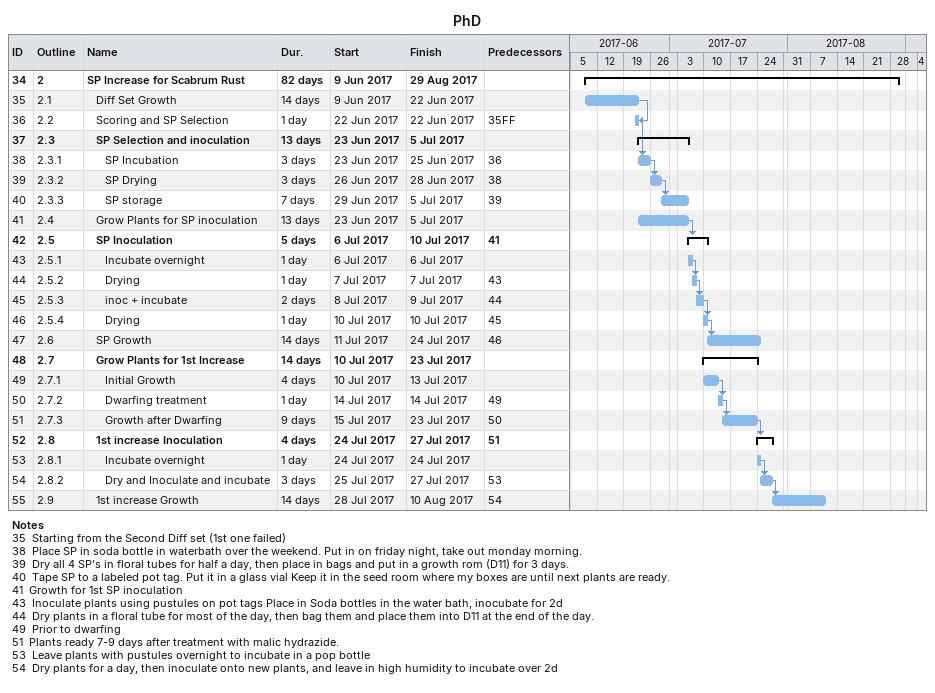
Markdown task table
PhD

| ID | WBS | Task | Duration | Start | Finish | Predecessors |
|---|---|---|---|---|---|---|
| 34 | 2 | **SP Increase for Scabrum Rust** | 82d | 2017-06-09 | 2017-08-29 |  |
| 35 | 2.1 | Diff Set Growth | 14d | 2017-06-09 | 2017-06-22 |  |
| 36 | 2.2 | Scoring and SP Selection | 1d | 2017-06-22 | 2017-06-22 | 35FF |
| 37 | 2.3 | **SP Selection and inoculation** | 13d | 2017-06-23 | 2017-07-05 |  |
| 38 | 2.3.1 | SP Incubation | 3d | 2017-06-23 | 2017-06-25 | 36 |
| 39 | 2.3.2 | SP Drying | 3d | 2017-06-26 | 2017-06-28 | 38 |
| 40 | 2.3.3 | SP storage | 7d | 2017-06-29 | 2017-07-05 | 39 |
| 41 | 2.4 | Grow Plants for SP inoculation | 13d | 2017-06-23 | 2017-07-05 |  |
| 42 | 2.5 | **SP Inoculation** | 5d | 2017-07-06 | 2017-07-10 | 41 |
| 43 | 2.5.1 | Incubate overnight | 1d | 2017-07-06 | 2017-07-06 |  |
| 44 | 2.5.2 | Drying | 1d | 2017-07-07 | 2017-07-07 | 43 |
| 45 | 2.5.3 | inoc + incubate | 2d | 2017-07-08 | 2017-07-09 | 44 |
| 46 | 2.5.4 | Drying | 1d | 2017-07-10 | 2017-07-10 | 45 |
| 47 | 2.6 | SP Growth | 14d | 2017-07-11 | 2017-07-24 | 46 |
| 48 | 2.7 | **Grow Plants for 1st Increase** | 14d | 2017-07-10 | 2017-07-23 |  |
| 49 | 2.7.1 | Initial Growth | 4d | 2017-07-10 | 2017-07-13 |  |
| 50 | 2.7.2 | Dwarfing treatment | 1d | 2017-07-14 | 2017-07-14 | 49 |
| 51 | 2.7.3 | Growth after Dwarfing | 9d | 2017-07-15 | 2017-07-23 | 50 |
| 52 | 2.8 | **1st increase Inoculation** | 4d | 2017-07-24 | 2017-07-27 | 51 |
| 53 | 2.8.1 | Incubate overnight | 1d | 2017-07-24 | 2017-07-24 |  |
| 54 | 2.8.2 | Dry and Inoculate and incubate | 3d | 2017-07-25 | 2017-07-27 | 53 |
| 55 | 2.9 | 1st increase Growth | 14d | 2017-07-28 | 2017-08-10 | 54 |

Notes
- 35: Starting from the Second Diff set (1st one failed)
- 38: Place SP in soda bottle in waterbath over the weekend. Put in on friday night, take out monday morning.
- 39: Dry all 4 SP's in floral tubes for half a day, then place in bags and put in a growth rom (D11) for 3 days.
- 40: Tape SP to a labeled pot tag. Put it in a glass vial Keep it in the seed room where my boxes are until next plants are ready.
- 41: Growth for 1st SP inoculation
- 43: Inoculate plants using pustules on pot tags Place in Soda bottles in the water bath, inocubate for 2d
- 44: Dry plants in a floral tube for most of the day, then bag them and place them into D11 at the end of the day.
- 49: Prior to dwarfing
- 51: Plants ready 7-9 days after treatment with malic hydrazide.
- 53: Leave plants with pustules overnight to incubate in a pop bottle
- 54: Dry plants for a day, then inoculate onto new plants, and leave in high humidity to incubate over 2d
